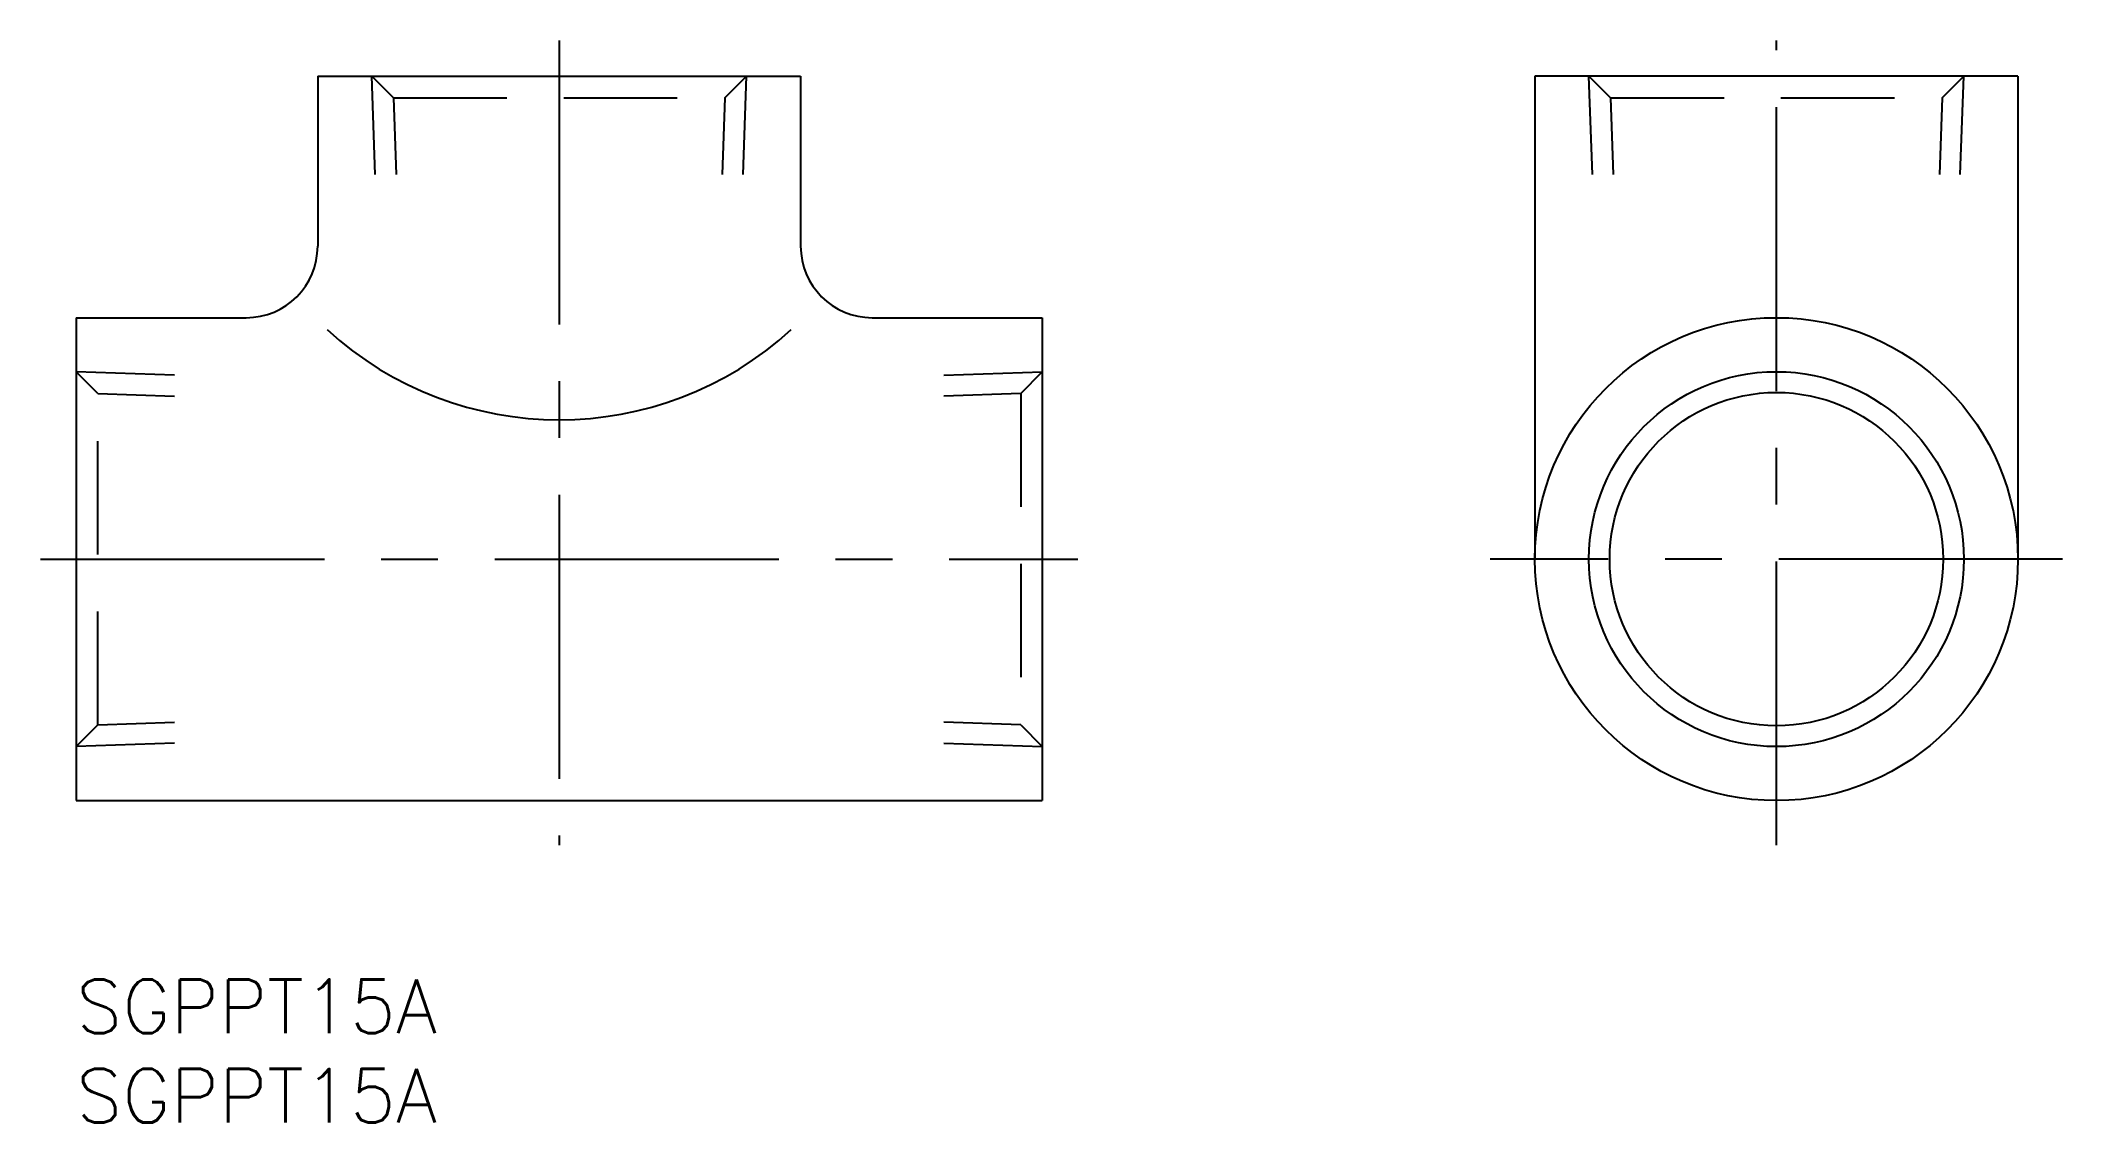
# Model space of a CAD drawing. Extents: x -2 to 111, y -8 to 53.
import ezdxf

# ---------------------------------------------------------------- set-up
doc = ezdxf.new("R2010")
doc.units = 0
doc.header["$LTSCALE"] = 0.5
doc.linetypes.add('CENTER', pattern=[50.8, 31.75, -6.35, 6.35, -6.35])
doc.linetypes.add('DASHED', pattern=[19.05, 12.7, -6.35])
for name, color, linetype in [('MSM_CENTER', 1, 'CENTER'), ('MSM_CONTINUOUS', 7, 'CONTINUOUS'), ('MSM_DASHED', 4, 'DASHED'), ('MSM_NARROW', 5, 'CONTINUOUS'), ('MSM_PART_NUMBER', 7, 'CONTINUOUS')]:
    doc.layers.add(name, color=color, linetype=linetype)
doc.styles.get("Standard").update_dxf_attribs({"font": 'txt.shx', "height": 3, "bigfont": 'bigfont.shx'})

# ---------------------------------------------------------------- blocks, each defined once
blk = doc.blocks.new('*U8')
at = {"layer": 'MSM_PART_NUMBER'}
blk.add_text('SGPPT15A', height=3, dxfattribs=at).set_placement((0, -3))
blk = doc.blocks.new('*U9')
at = {"layer": 'MSM_PART_NUMBER'}
blk.add_text('SGPPT15A', height=3, dxfattribs=at).set_placement((0, -8))

msp = doc.modelspace()

# ---------------------------------------------------------------- linework, layer by layer
at = {"layer": 'MSM_CENTER'}
for p, q in [((27, 52.5), (27, 7.5)), ((95.05, 7.5), (95.05, 52.5)), ((-2, 23.5), (56, 23.5)), ((111.05, 23.5), (79.05, 23.5))]:
    msp.add_line(p, q, dxfattribs=at)
at = {"layer": 'MSM_CONTINUOUS'}
for p, q in [((13.5, 50.5), (40.5, 50.5)), ((13.5, 50.5), (13.5, 41)), ((40.5, 50.5), (40.5, 41)), ((108.55, 50.5), (81.55, 50.5)), ((81.55, 50.5), (81.55, 23.5)), ((108.55, 50.5), (108.55, 23.5)), ((0, 37), (0, 10)), ((0, 37), (9.5, 37)), ((44.5, 37), (54, 37)), ((54, 37), (54, 10)), ((0, 10), (54, 10))]:
    msp.add_line(p, q, dxfattribs=at)
for radius in [13.5, 9.32]:
    msp.add_circle((95.05, 23.5), radius, dxfattribs=at)
for centre, radius, start, end in [((9.5, 41), 4, 270, 0), ((44.5, 41), 4, 180, 270), ((27, 50.5), 19.21, 227.5007, 312.4993)]:
    msp.add_arc(centre, radius, start, end, dxfattribs=at)
at = {"layer": 'MSM_DASHED'}
for p, q in [((17.73, 49.3), (16.52, 50.5)), ((16.71, 45), (16.52, 50.5)), ((36.27, 49.3), (37.48, 50.5)), ((37.29, 45), (37.48, 50.5)), ((85.77, 49.3), (84.57, 50.5)), ((84.76, 45), (84.57, 50.5)), ((104.32, 49.3), (105.52, 50.5)), ((105.33, 45), (105.52, 50.5)), ((17.73, 49.3), (36.27, 49.3)), ((17.73, 49.3), (17.88, 45)), ((36.27, 49.3), (36.12, 45)), ((85.77, 49.3), (104.32, 49.3)), ((85.77, 49.3), (85.92, 45)), ((104.32, 49.3), (104.17, 45)), ((1.2, 32.77), (0, 33.98)), ((5.5, 33.79), (0, 33.98)), ((48.5, 33.79), (54, 33.98)), ((52.8, 32.77), (54, 33.98)), ((1.2, 14.23), (1.2, 32.77)), ((1.2, 32.77), (5.5, 32.62)), ((52.8, 32.77), (48.5, 32.62)), ((52.8, 32.77), (52.8, 14.23)), ((1.2, 14.23), (0, 13.02)), ((1.2, 14.23), (5.5, 14.38)), ((52.8, 14.23), (48.5, 14.38)), ((52.8, 14.23), (54, 13.02)), ((5.5, 13.21), (0, 13.02)), ((48.5, 13.21), (54, 13.02))]:
    msp.add_line(p, q, dxfattribs=at)
at = {"layer": 'MSM_NARROW'}
msp.add_circle((95.05, 23.5), 10.48, dxfattribs=at)

# ---------------------------------------------------------------- block references
at = {"layer": 'MSM_CONTINUOUS'}
for name in ['*U8', '*U9']:
    msp.add_blockref(name, (0, 0), dxfattribs=at)

doc.saveas('drawing.dxf')
